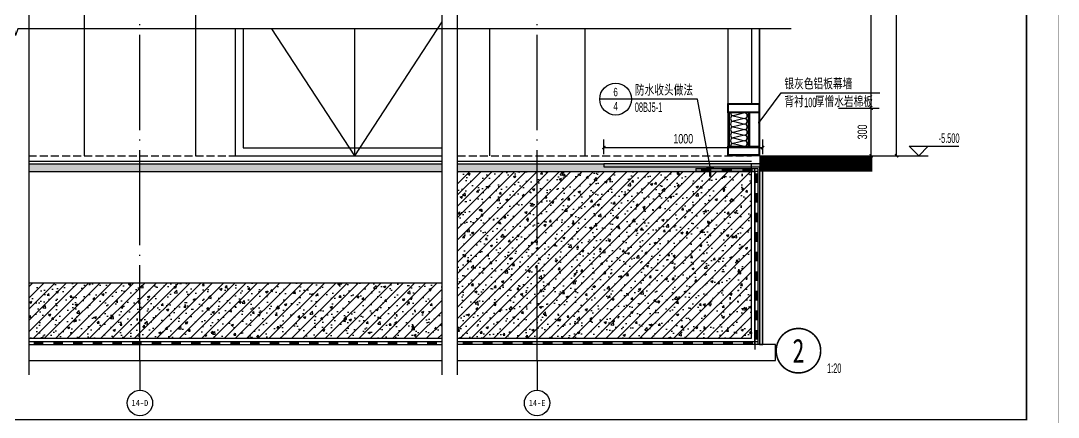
# Model space of a CAD drawing. Extents: x 57342 to 87103, y 19822 to 43940.
# Drawn here: x 80572 to 87103, y 24434 to 26932 of the extents above; entities that cross this region are included whole.
import ezdxf
from ezdxf.enums import TextEntityAlignment as Align

# ---------------------------------------------------------------- set-up
doc = ezdxf.new("R2010")
doc.units = 0
doc.header["$LTSCALE"] = 1000
doc.header["$MEASUREMENT"] = 0
doc.linetypes.add('DASH', pattern=[0.35, 0.25, -0.1])
doc.linetypes.add('DOTE', pattern=[2.42, 2, -0.2, 0.02, -0.2])
for name, color, linetype in [('01-标注_尺寸', 124, 'Continuous'), ('01-标注_标高', 200, 'Continuous'), ('01-标注_符号', 200, 'Continuous'), ('01-标注_轴线坐标', 132, 'Continuous'), ('02-TEXT_标注', 130, 'Continuous'), ('02-TEXT_轴号', 7, 'Continuous'), ('05-填充_天正', 26, 'Continuous'), ('A-C_玻璃幕墙', 140, 'Continuous'), ('A-C_窗', 140, 'Continuous'), ('A-C_门', 150, 'Continuous'), ('A-D_龙骨', 152, 'Continuous'), ('A-O_防水层', 222, 'Continuous'), ('A-STR-面层', 191, 'Continuous'), ('A-SUR_保温', 222, 'Continuous'), ('A-SUR_看线', 231, 'Continuous'), ('A-SUR_面层', 191, 'Continuous'), ('A-TECH_结构', 21, 'Continuous'), ('A-金属背板', 30, 'Continuous'), ('A_AXIS-轴线', 36, 'DOTE'), ('A_STR-砼墙', 51, 'Continuous'), ('构造物', 145, 'Continuous')]:
    doc.layers.add(name, color=color, linetype=linetype)
doc.styles.add('_TCH_AXIS', font='STXIHEI_0.TTF', dxfattribs={"width": 0.75})
doc.styles.add('_TCH_DIM', font='ros.shx', dxfattribs={"width": 0.8, "bigfont": 'jd.shx'})
doc.styles.add('_TCH_DIM_T3', font='ros.shx', dxfattribs={"width": 0.705882, "bigfont": 'jd.shx'})
doc.styles.add('_TCH_LABEL', font='STXIHEI_0.TTF', dxfattribs={"width": 0.75})
doc.dimstyles.new('_TCH_ARCH&&20', dxfattribs={"dimtxt": 59.5, "dimasz": 20, "dimexe": 50, "dimexo": 60, "dimgap": 25.25, "dimtad": 1, "dimdec": 0, "dimzin": 0, "dimdsep": 46, "dimtxsty": '_TCH_DIM_T3', "dimblk": 'ARCHTICK', "dimcen": 0.09, "dimclrt": 7, "dimazin": 2, "dimtfac": 1, "dimtdec": 0, "dimtix": 1, "dimtmove": 2, "dimatfit": 3, "dimfxl": 0, "dimtolj": 1, "dimtzin": 0, "dimarcsym": 0})
pattern_1 = [(45, (0, 0), (-35.35534, 35.35534), []), (50, (0, 0), (143.45204, -12.55043), [15, -165]), (355, (0, 0), (-27.75027, 150.43843), [12, -132]), (100.4514, (11.95, -1.05), (115.70188, 137.8879), [12.74804, -140.22842]), (46.1842, (0, 40), (213.4482, -33.1038), [22.5, -247.5]), (96.6356, (17.79, 37.24), (186.93254, 194.82357), [19.12206, -210.3426]), (351.1842, (0, 40), (186.9324, 194.8237), [18, -198]), (21, (20, 30), (119.38141, -80.52378), [15, -165]), (326, (20, 30), (48.66307, 145.03), [12, -132]), (71.4514, (29.95, 23.29), (168.04453, 64.5061), [12.74804, -140.22842]), (37.5, (0, 0), (2.43197, 66.57877), [0, -130.4, 0, -134, 0, -132.5]), (7.5, (0, 0), (52.61391, 78.88234), [0, -76.4, 0, -127.4, 0, -50.5]), (327.5, (-44.6, 0), (106.764487, -4.510974), [0, -50, 0, -156, 0, -207]), (317.5, (-64.6, 0), (116.63723, 20.021), [0, -65, 0, -103.6, 0, -147])]
pattern_2 = [(50, (0, 0), (36.436934, -3.187817), [3.81, -41.91]), (355, (0, 0), (-7.048565, 38.211329), [3.048, -33.528]), (100.451, (3.036, -0.266), (29.3885, 35.023338), [3.238, -35.618]), (46.1842, (0, 10.16), (54.215808, -8.408466), [5.715, -62.865]), (96.6356, (4.52, 9.46), (47.480847, 49.48511), [4.857, -53.427]), (351.184, (0, 10.16), (47.48092, 49.485024), [4.572, -50.292]), (21, (5.08, 7.62), (30.322976, -20.453104), [3.81, -41.91]), (326, (5.08, 7.62), (12.360406, 36.837593), [3.048, -33.528]), (71.4514, (7.607, 5.916), (42.683298, 16.384572), [3.238, -35.618]), (37.5, (0, 0), (0.6177207, 16.9110078), [0, -33.1216, 0, -34.036, 0, -33.655]), (7.5, (0, 0), (13.3639325, 20.036115), [0, -19.4056, 0, -32.3596, 0, -12.827]), (327.5, (-11.328, 0), (27.118119, -1.1457488), [0, -12.7, 0, -39.624, 0, -52.578]), (317.5, (-16.408, 0), (29.625836, 5.085298), [0, -16.51, 0, -26.3144, 0, -37.338])]

# ---------------------------------------------------------------- blocks, each defined once
blk = doc.blocks.new('kyuhtr')
for points in [[(0, -30), (200, -30), (200, 30), (0, 30)], [(5, -25), (195, -25), (195, 25), (5, 25)]]:
    blk.add_lwpolyline(points, close=True)
blk = doc.blocks.new('图框-A1+1-4')
for points, const_width in [([(0, 0), (1051, 0), (1051, 594), (0, 594)], 0.05), ([(976, 584), (25, 584), (25, 10), (976, 10)], 0.5)]:
    blk.add_lwpolyline(points, close=True, dxfattribs=dict(const_width=const_width))
blk = doc.blocks.new('A$C1C2A6847')
for p, q in [((52, 23.1), (55, 28.3)), ((52, 19.1), (55, 14)), ((55, 28.3), (55, 14))]:
    blk.add_line(p, q)
for points in [[(0, 21.1), (2, 23.1), (52, 23.1), (52, 19.1), (2, 19.1), (0, 21.1)], [(56, 42.1), (51, 37.1), (51, 5.1), (56, 0.1)], [(56.7, 41.4), (52, 36.7), (52, 26.6)], [(52, 25.6), (52, 16.6)], [(52, 15.6), (52, 5.6), (56.7, 0.9)]]:
    blk.add_lwpolyline(points)
for centre, start, end in [((52, 26.1), 270, 90), ((52, 16.1), 270, 90), ((56.4, 41.8), 315, 135), ((56.4, 0.5), 225, 45)]:
    blk.add_arc(centre, 0.5, start, end)
blk = doc.blocks.new('_ArchTick')
at = {"color": 0, "linetype": 'ByBlock', "const_width": 0.4}
blk.add_lwpolyline([(-0.5, -0.5), (0.5, 0.5)], dxfattribs=at)
blk = doc.blocks.new('*D149')
at = {"layer": '01-标注_尺寸', "color": 0, "lineweight": -2, "transparency": 16777216}
for p, q in [((85719.6, 26381.6), (85974.9, 26381.6)), ((85924.9, 26081.6), (85924.9, 26381.6)), ((85719.6, 26081.6), (85974.9, 26081.6))]:
    blk.add_line(p, q, dxfattribs=at)
at = {"layer": 'Defpoints', "color": 0, "transparency": 16777216}
for p in [(85659.6, 26381.6), (85924.9, 26381.6), (85659.6, 26081.6)]:
    blk.add_point(p, dxfattribs=at)
at = {"layer": '01-标注_尺寸', "color": 0, "lineweight": -2, "transparency": 16777216, "xscale": 20, "yscale": 20, "zscale": 20}
for p, rotation in [((85924.9, 26381.6), 90), ((85924.9, 26081.6), 270)]:
    blk.add_blockref('_ArchTick', p, dxfattribs=dict(at, rotation=rotation))
at = {"layer": '01-标注_尺寸', "color": 7, "transparency": 16777216, "insert": (85869.9, 26231.6), "char_height": 59.5, "attachment_point": 5, "rotation": 90, "style": '_TCH_DIM_T3'}
blk.add_mtext('\\A1;300', dxfattribs=at)
blk = doc.blocks.new('*D150')
at = {"layer": '01-标注_尺寸', "color": 0, "lineweight": -2, "transparency": 16777216}
for p, q in [((85719.6, 27981.6), (85974.9, 27981.6)), ((85924.9, 26381.6), (85924.9, 27981.6)), ((85719.6, 26381.6), (85974.9, 26381.6))]:
    blk.add_line(p, q, dxfattribs=at)
at = {"layer": 'Defpoints', "color": 0, "transparency": 16777216}
for p in [(85659.6, 27981.6), (85924.9, 27981.6), (85659.6, 26381.6)]:
    blk.add_point(p, dxfattribs=at)
at = {"layer": '01-标注_尺寸', "color": 0, "lineweight": -2, "transparency": 16777216, "xscale": 20, "yscale": 20, "zscale": 20}
for p, rotation in [((85924.9, 27981.6), 90), ((85924.9, 26381.6), 270)]:
    blk.add_blockref('_ArchTick', p, dxfattribs=dict(at, rotation=rotation))
at = {"layer": '01-标注_尺寸', "color": 7, "transparency": 16777216, "insert": (85869.9, 27181.6), "char_height": 59.5, "attachment_point": 5, "rotation": 90, "style": '_TCH_DIM_T3'}
blk.add_mtext('\\A1;3700', dxfattribs=at)
blk = doc.blocks.new('*D159')
at = {"layer": '01-标注_尺寸', "color": 0, "lineweight": -2, "transparency": 16777216}
for p, q in [((85861.8, 30481.6), (86134.9, 30481.6)), ((86084.9, 26081.6), (86084.9, 30481.6)), ((85861.8, 26081.6), (86134.9, 26081.6))]:
    blk.add_line(p, q, dxfattribs=at)
at = {"layer": 'Defpoints', "color": 0, "transparency": 16777216}
for p in [(85801.8, 30481.6), (86084.9, 30481.6), (85801.8, 26081.6)]:
    blk.add_point(p, dxfattribs=at)
at = {"layer": '01-标注_尺寸', "color": 0, "lineweight": -2, "transparency": 16777216, "xscale": 20, "yscale": 20, "zscale": 20}
for p, rotation in [((86084.9, 30481.6), 90), ((86084.9, 26081.6), 270)]:
    blk.add_blockref('_ArchTick', p, dxfattribs=dict(at, rotation=rotation))
at = {"layer": '01-标注_尺寸', "color": 7, "transparency": 16777216, "insert": (86029.9, 28281.6), "char_height": 59.5, "attachment_point": 5, "rotation": 90, "style": '_TCH_DIM_T3'}
blk.add_mtext('\\A1;5500', dxfattribs=at)
blk = doc.blocks.new('$LinePat$防水层2')
at = {"color": 0}
blk.add_line((0, 0), (600, 0), dxfattribs=at)
blk.add_solid([(150, 0), (450, 0), (150, -100), (450, -100)], dxfattribs=at)
blk = doc.blocks.new('*D254')
at = {"layer": '01-标注_尺寸', "color": 0, "lineweight": -2, "transparency": 16777216}
for p, q in [((84242.2, 26091.6), (84242.2, 26183.4)), ((84242.2, 26133.4), (85242.2, 26133.4)), ((85242.2, 26091.6), (85242.2, 26183.4))]:
    blk.add_line(p, q, dxfattribs=at)
at = {"layer": 'Defpoints', "color": 0, "transparency": 16777216}
for p in [(85242.2, 26133.4), (84242.2, 26031.6), (85242.2, 26031.6)]:
    blk.add_point(p, dxfattribs=at)
at = {"layer": '01-标注_尺寸', "color": 0, "lineweight": -2, "transparency": 16777216, "xscale": 20, "yscale": 20, "zscale": 20, "rotation": 180}
blk.add_blockref('_ArchTick', (84242.2, 26133.4), dxfattribs=at)
at = {"layer": '01-标注_尺寸', "color": 0, "lineweight": -2, "transparency": 16777216, "xscale": 20, "yscale": 20, "zscale": 20}
blk.add_blockref('_ArchTick', (85242.2, 26133.4), dxfattribs=at)
at = {"layer": '01-标注_尺寸', "color": 7, "transparency": 16777216, "insert": (84742.2, 26188.4), "char_height": 59.5, "attachment_point": 5, "style": '_TCH_DIM_T3'}
blk.add_mtext('\\A1;1000', dxfattribs=at)
blk = doc.blocks.new('$LinePat$岩棉板')
at = {"color": 0}
for p, q in [((0, -17), (12, -67)), ((12, -67), (24, -17))]:
    blk.add_line(p, q, dxfattribs=at)
for centre, start, end in [((12, -17), 0, 180), ((0, -67), 270, 0), ((24, -67), 180, 270)]:
    blk.add_arc(centre, 12, start, end, dxfattribs=at)
at = {"layer": 'Defpoints'}
blk.add_point((0, 0.1), dxfattribs=at)
at = {"layer": 'Defpoints', "color": 0}
blk.add_point((24, -84), dxfattribs=at)

msp = doc.modelspace()

# ---------------------------------------------------------------- hatches: boundary and pattern name
at = {"layer": '05-填充_天正'}
h = msp.add_hatch(dxfattribs=at)
h.set_pattern_fill('AR-CONC', color=256, scale=20, style=0)
h.set_pattern_definition(pattern_2)
h.paths.add_polyline_path([(80622.2, 26031.6), (80622.2, 25981.6), (83222.2, 25981.6), (83222.2, 26031.6)])
h = msp.add_hatch(dxfattribs=at)
h.set_pattern_fill('AR-CONC', color=256, scale=20, style=0)
h.set_pattern_definition(pattern_2)
h.paths.add_polyline_path([(83322.2, 26031.6), (83322.2, 25981.6), (84242.2, 25981.6), (84242.2, 26031.6)])
h = msp.add_hatch(dxfattribs=at)
h.set_pattern_fill('AR-CONC', color=256, scale=20, style=0)
h.set_pattern_definition(pattern_2)
h.paths.add_polyline_path([(84242.2, 26011.6), (84242.2, 25981.6), (85172.2, 25981.6), (85172.2, 26011.6)])
h = msp.add_hatch(dxfattribs=at)
h.set_pattern_fill('钢筋混凝土', color=256, scale=20, style=0)
h.set_pattern_definition(pattern_1)
h.paths.add_polyline_path([(83322.2, 25981.6), (83322.2, 24931.6), (85172.2, 24931.6), (85172.2, 25981.6)])
h = msp.add_hatch(dxfattribs=at)
h.set_pattern_fill('钢筋混凝土', color=256, scale=20, style=0)
h.set_pattern_definition(pattern_1)
h.paths.add_polyline_path([(80622.2, 25281.6), (80622.2, 24931.6), (83222.2, 24931.6), (83222.2, 25281.6)])
at = {"layer": 'A-SUR_保温'}
h = msp.add_hatch(dxfattribs=at)
h.set_pattern_fill('HONEY', color=256, scale=5)
h.set_pattern_definition([(0, (0, 0), (11.90625, 6.874075), [7.9375, -15.875]), (120, (0, 0), (-11.9062486, 6.87407746), [7.9375, -15.875]), (60, (0, 0), (1.4e-06, 13.74815246), [-15.875, 7.9375])])
h.paths.add_polyline_path([(85242.2, 24891.6), (85242.2, 26031.6), (84242.2, 26031.6), (84242.2, 26011.6), (85222.2, 26011.6), (85222.2, 24891.6)])

# ---------------------------------------------------------------- linework, layer by layer
at = {"layer": '01-标注_标高'}
for p, q in [((86224.9, 26081.6), (86164.9, 26141.6)), ((86164.9, 26141.6), (86477.9, 26141.6)), ((86224.9, 26081.6), (86284.9, 26141.6)), ((86084.9, 26081.6), (86284.9, 26081.6))]:
    msp.add_line(p, q, dxfattribs=at)
at = {"layer": '01-标注_符号'}
for p, q in [((85219.9, 26291.3), (85357.9, 26478.7)), ((85357.9, 26478.7), (85980, 26478.7)), ((84416.5, 26438.2), (84216.5, 26438.2)), ((84832.5, 26438.2), (84416.5, 26438.2)), ((84911.2, 26010.9), (84832.5, 26438.2))]:
    msp.add_line(p, q, dxfattribs=at)
for points in [[(80622.2, 35202.6), (80622.2, 29974.6), (80664.2, 29959.3), (80580.2, 29944.5), (80622.2, 29929.6), (80622.2, 24701.6)], [(83222.2, 31064.2), (83222.2, 27905.4), (83264.2, 27890.1), (83180.2, 27875.3), (83222.2, 27860.4), (83222.2, 24701.6)], [(83322.2, 24701.6), (83322.2, 27860.4), (83280.2, 27875.7), (83364.2, 27890.5), (83322.2, 27905.4), (83322.2, 31064.2)], [(85422.2, 26881.6), (80554.7, 26881.6), (80539.4, 26839.6), (80524.6, 26923.6), (80509.7, 26881.6), (75642.2, 26881.6)]]:
    msp.add_lwpolyline(points, dxfattribs=at)
for points, const_width in [([(85217.5, 26288.1, 1), (85222.2, 26294.5, 1)], 8), ([(85607.3, 24853.5, 1), (85327.3, 24853.5, 1)], 10)]:
    msp.add_lwpolyline(points, format="xyb", close=True, dxfattribs=dict(at, const_width=const_width))
for centre, radius in [((84316.5, 26438.2), 100), ((84912.2, 26005.6), 5.4)]:
    msp.add_circle(centre, radius, dxfattribs=at)
at = {"layer": '01-标注_轴线坐标'}
for p, q in [((81322.2, 24791.6), (81322.2, 24604.1)), ((83822.2, 24791.6), (83822.2, 24604.1))]:
    msp.add_line(p, q, dxfattribs=at)
for centre in [(81322.2, 24524.1), (83822.2, 24524.1)]:
    msp.add_circle(centre, 80, dxfattribs=at)
at = {"layer": 'A-C_玻璃幕墙'}
msp.add_lwpolyline([(85222.2, 26411.6), (85222.2, 26881.6)], dxfattribs=at)
at = {"layer": 'A-C_窗'}
for points in [[(85022.2, 26881.6), (85022.2, 26081.6)], [(85172.2, 26881.6), (85172.2, 26411.6)], [(85222.2, 26881.6), (85222.2, 26411.6)]]:
    msp.add_lwpolyline(points, dxfattribs=at)
at = {"layer": 'A-C_门'}
for points in [[(83222.2, 26924.9), (82672.2, 26081.6)], [(81922.2, 26881.6), (81922.2, 26081.6), (83222.2, 26081.6)], [(81972.2, 26881.6), (81972.2, 26131.6), (83222.2, 26131.6)], [(82150.4, 26881.6), (82672.2, 26081.6)], [(82672.2, 26881.6), (82672.2, 26081.6)]]:
    msp.add_lwpolyline(points, dxfattribs=at)
at = {"layer": 'A-D_龙骨'}
for points in [[(85217.2, 26351.6), (85217.2, 26141.6)], [(85222.2, 26351.6), (85222.2, 26141.6)]]:
    msp.add_lwpolyline(points, dxfattribs=at)
at = {"layer": 'A-STR-面层', "linetype": 'DASH', "ltscale": 0.2}
for points in [[(80622.2, 26081.6), (83222.2, 26081.6)], [(83322.2, 26081.6), (85172.2, 26081.6)]]:
    msp.add_lwpolyline(points, dxfattribs=at)
at = {"layer": 'A-STR-面层'}
for points in [[(80622.2, 26046.6), (83222.2, 26046.6)], [(83322.2, 26046.6), (85172.2, 26046.6)]]:
    msp.add_lwpolyline(points, dxfattribs=at)
at = {"layer": 'A-SUR_保温'}
for p, q in [((85212.2, 26001.6), (85212.2, 24891.6)), ((85192.2, 25981.6), (85192.2, 24861.6))]:
    msp.add_line(p, q, dxfattribs=at)
for points in [[(85152.2, 26141.6), (85152.2, 26351.6), (85032.2, 26351.6), (85032.2, 26141.6)], [(85242.2, 24891.6), (85242.2, 26031.6), (84242.2, 26031.6), (84242.2, 26011.6), (85222.2, 26011.6), (85222.2, 24891.6)]]:
    msp.add_lwpolyline(points, close=True, dxfattribs=at)
for points in [[(84822.2, 26001.6), (85212.2, 26001.6)], [(84822.2, 26001.6), (84822.2, 25981.6)], [(84822.2, 25981.6), (85192.2, 25981.6)], [(80622.2, 24911.6), (83222.2, 24911.6)], [(80622.2, 24891.6), (83222.2, 24891.6)], [(83322.2, 24911.6), (85192.2, 24911.6)], [(83322.2, 24791.6), (85322.2, 24791.6), (85322.2, 24891.6), (83322.2, 24891.6)], [(80622.2, 24791.6), (83222.2, 24791.6)]]:
    msp.add_lwpolyline(points, dxfattribs=at)
at = {"layer": 'A-SUR_看线'}
msp.add_line((85222.2, 26081.6), (85931.6, 26081.6), dxfattribs=at)
at = {"layer": 'A-SUR_看线', "const_width": 100}
msp.add_lwpolyline([(85222.2, 26031.6), (85931.6, 26031.6)], dxfattribs=at)
at = {"layer": 'A-SUR_面层'}
for p, q in [((80622.2, 26031.6), (83222.2, 26031.6)), ((83322.2, 26031.6), (84242.2, 26031.6)), ((84242.2, 26031.6), (84242.2, 26011.6)), ((84242.2, 26011.6), (85172.2, 26011.6)), ((85172.2, 25981.6), (85172.2, 26031.6)), ((80622.2, 25981.6), (83222.2, 25981.6)), ((83322.2, 25981.6), (84242.2, 25981.6)), ((84242.2, 25981.6), (85172.2, 25981.6))]:
    msp.add_line(p, q, dxfattribs=at)
at = {"layer": 'A-TECH_结构'}
for points in [[(80972.2, 30261.6), (80972.2, 26081.6)], [(81672.2, 29181.6), (81672.2, 26081.6)], [(83522.2, 26881.6), (83522.2, 26081.6)], [(84122.2, 26881.6), (84122.2, 26081.6)]]:
    msp.add_lwpolyline(points, dxfattribs=at)
at = {"layer": 'A-金属背板'}
for points in [[(85032.2, 26351.6), (85022.2, 26351.6), (85022.2, 26141.6), (85032.2, 26141.6)], [(85162.2, 26351.6), (85152.2, 26351.6), (85152.2, 26141.6), (85162.2, 26141.6)]]:
    msp.add_lwpolyline(points, close=True, dxfattribs=at)
at = {"layer": 'A_AXIS-轴线', "ltscale": 0.3}
for p, q in [((81322.2, 24791.6), (81322.2, 34581.6)), ((83822.2, 24791.6), (83822.2, 30081.6))]:
    msp.add_line(p, q, dxfattribs=at)
at = {"layer": 'A_STR-砼墙'}
for p, q in [((83322.2, 25981.6), (85172.2, 25981.6)), ((85172.2, 24931.6), (85172.2, 25981.6)), ((80622.2, 25281.6), (83222.2, 25281.6)), ((80622.2, 24931.6), (83222.2, 24931.6)), ((83322.2, 24931.6), (85172.2, 24931.6))]:
    msp.add_line(p, q, dxfattribs=at)

# ---------------------------------------------------------------- block references
at = {"xscale": 20, "yscale": 20, "zscale": 20, "rotation": 270}
msp.add_blockref('图框-A1+1-4', (75222.2, 43939.3), dxfattribs=at)
at = {"color": 8, "xscale": 1.458333332103554, "yscale": 1.426054814958172, "zscale": 1.426054814958172, "rotation": 269.9999999999682}
for p in [(85152.2, 26351.6), (85152.2, 26316.6), (85152.2, 26281.6), (85152.2, 26246.6), (85152.2, 26211.6), (85152.2, 26176.6)]:
    msp.add_blockref('$LinePat$岩棉板', p, dxfattribs=at)
at = {"layer": 'A-D_龙骨', "xscale": -1}
for p in [(85222.2, 26381.6), (85222.2, 26111.6)]:
    msp.add_blockref('kyuhtr', p, dxfattribs=at)
at = {"layer": 'A-O_防水层', "yscale": 0.2, "zscale": 0.2}
for p, xscale, rotation in [((84952.2, 25981.6), 0.216666666336225, 179.9999999999107), ((85082.2, 25981.6), 0.216666666336225, 179.9999999999107), ((85212.2, 25981.6), 0.216666666336225, 179.9999999999107), ((85192.2, 25878.2), 0.2055555565059081, 90.0000000000646), ((85192.2, 25754.9), 0.2055555565059081, 90.0000000000646), ((85192.2, 25631.6), 0.2055555565059081, 90.0000000000646), ((85192.2, 25508.2), 0.2055555565059081, 90.0000000000646), ((85192.2, 25384.9), 0.2055555565059081, 90.0000000000646), ((85192.2, 25261.6), 0.2055555565059081, 90.0000000000646), ((85192.2, 25138.2), 0.2055555565059081, 90.0000000000646), ((85192.2, 25014.9), 0.2055555565059081, 90.0000000000646), ((85192.2, 24891.6), 0.2055555565059081, 90.0000000000646), ((80622.2, 24911.6), 0.206349206349211, 359.9999999999999), ((80746, 24911.6), 0.206349206349211, 359.9999999999999), ((80869.8, 24911.6), 0.206349206349211, 359.9999999999999), ((80993.6, 24911.6), 0.206349206349211, 359.9999999999999), ((81117.4, 24911.6), 0.206349206349211, 359.9999999999999), ((81241.2, 24911.6), 0.206349206349211, 359.9999999999999), ((81365, 24911.6), 0.206349206349211, 359.9999999999999), ((81488.8, 24911.6), 0.206349206349211, 359.9999999999999), ((81612.6, 24911.6), 0.206349206349211, 359.9999999999999), ((81736.5, 24911.6), 0.206349206349211, 359.9999999999999), ((81860.3, 24911.6), 0.206349206349211, 359.9999999999999), ((81984.1, 24911.6), 0.206349206349211, 359.9999999999999), ((82107.9, 24911.6), 0.206349206349211, 359.9999999999999), ((82231.7, 24911.6), 0.206349206349211, 359.9999999999999), ((82355.5, 24911.6), 0.206349206349211, 359.9999999999999), ((82479.3, 24911.6), 0.206349206349211, 359.9999999999999), ((82603.1, 24911.6), 0.206349206349211, 359.9999999999999), ((82726.9, 24911.6), 0.206349206349211, 359.9999999999999), ((82850.7, 24911.6), 0.206349206349211, 359.9999999999999), ((82974.6, 24911.6), 0.206349206349211, 359.9999999999999), ((83098.4, 24911.6), 0.206349206349211, 359.9999999999999), ((83322.2, 24911.6), 0.2099999998585231, 359.9999999999999), ((83448.2, 24911.6), 0.2099999998585231, 359.9999999999999), ((83574.2, 24911.6), 0.2099999998585231, 359.9999999999999), ((83700.2, 24911.6), 0.2099999998585231, 359.9999999999999), ((83826.2, 24911.6), 0.2099999998585231, 359.9999999999999), ((83952.2, 24911.6), 0.2099999998585231, 359.9999999999999), ((84078.2, 24911.6), 0.2099999998585231, 359.9999999999999), ((84204.2, 24911.6), 0.2099999998585231, 359.9999999999999), ((84330.2, 24911.6), 0.2099999998585231, 359.9999999999999), ((84456.2, 24911.6), 0.2099999998585231, 359.9999999999999), ((84582.2, 24911.6), 0.2099999998585231, 359.9999999999999), ((84708.2, 24911.6), 0.2099999998585231, 359.9999999999999), ((84834.2, 24911.6), 0.2099999998585231, 359.9999999999999), ((84960.2, 24911.6), 0.2099999998585231, 359.9999999999999), ((85086.2, 24911.6), 0.2099999998585231, 359.9999999999999)]:
    msp.add_blockref('$LinePat$防水层2', p, dxfattribs=dict(at, xscale=xscale, rotation=rotation))
at = {"layer": '构造物', "linetype": 'DASH', "ltscale": 0.2, "rotation": 90}
msp.add_blockref('A$C1C2A6847', (84933.3, 25950.6), dxfattribs=at)

# ---------------------------------------------------------------- texts
at = {"layer": '02-TEXT_标注', "style": '_TCH_DIM'}
for s, height, width, p in [('防水收头做法', 69.46, 0.8, (84437.5, 26460.4)), ('银灰色铝板幕墙', 69.46, 0.8, (85378.9, 26499.7)), ('背衬', 69.46, 0.8, (85378.9, 26387.7)), ('厚憎水岩棉板', 69.46, 0.8, (85570.2, 26387.7)), ('08BJ5-1', 59.5, 0.564706, (84437.5, 26357.7)), ('100', 59.5, 0.564706, (85503, 26387.7)), ('-5.500', 59.5, 0.564706, (86349.8, 26162.6)), ('1:20', 59.5, 0.564706, (85647.3, 24713.5))]:
    msp.add_text(s, height=height, dxfattribs=dict(at, width=width)).set_placement(p)
for s, p, p2 in [('6', (84302.4, 26456.6), (84330.7, 26456.6)), ('4', (84302.4, 26366.8), (84330.7, 26366.8))]:
    msp.add_text(s, height=53, dxfattribs=at).set_placement(p, p2, align=Align.FIT)
at = {"layer": '02-TEXT_标注', "style": '_TCH_LABEL', "width": 0.894032}
msp.add_text('2', height=150.4, dxfattribs=at).set_placement((85429.9, 24778.3), (85504.7, 24778.3), align=Align.FIT)
at = {"layer": '02-TEXT_轴号', "style": '_TCH_AXIS'}
for s, height, width, p, p2 in [('14-D', 38.72, 0.915663, (81269.6, 24504.7), (81374.7, 24504.7)), ('14-E', 39.17, 0.925926, (83769.7, 24504.5), (83874.6, 24504.5))]:
    msp.add_text(s, height=height, dxfattribs=dict(at, width=width)).set_placement(p, p2, align=Align.FIT)

# ---------------------------------------------------------------- dimensions: what is measured, and where the dimension line sits
at = {"layer": '01-标注_尺寸'}
for p1, p2, distance, text, picture, middle in [((85801.8, 26081.6), (85801.8, 30481.6), -283.1, '5500', '*D159', (86029.9, 28281.6)), ((85659.6, 26381.6), (85659.6, 27981.6), -265.2, '3700', '*D150', (85869.9, 27181.6))]:
    dim = msp.add_aligned_dim(p1=p1, p2=p2, distance=distance, text=text, dimstyle='_TCH_ARCH&&20', dxfattribs=at)
    dim.commit()
    dim.dimension.update_dxf_attribs({"geometry": picture, "text_midpoint": middle})
for p1, p2, distance, picture, middle in [((85659.6, 26081.6), (85659.6, 26381.6), -265.2, '*D149', (85869.9, 26231.6)), ((84242.2, 26031.6), (85242.2, 26031.6), 101.8, '*D254', (84742.2, 26188.4))]:
    dim = msp.add_aligned_dim(p1=p1, p2=p2, distance=distance, dimstyle='_TCH_ARCH&&20', dxfattribs=at)
    dim.commit()
    dim.dimension.update_dxf_attribs({"geometry": picture, "text_midpoint": middle})

doc.saveas('drawing.dxf')
